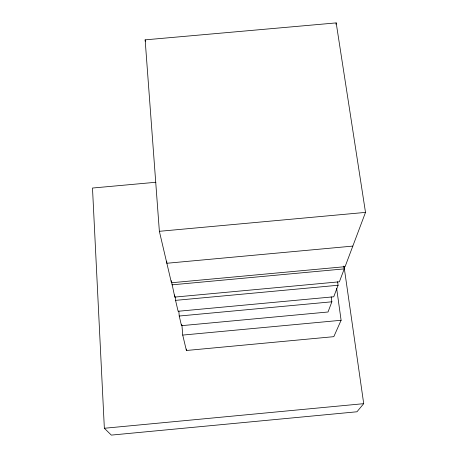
<?xml version="1.0" encoding="UTF-8"?>
<svg xmlns="http://www.w3.org/2000/svg" width="458" height="458" viewBox="0 0 458 458"><rect width="100%" height="100%" fill="white"/><g stroke="black" fill="none" stroke-linecap="round" stroke-linejoin="round"><path stroke-width="0.69" d="M335.92 24.291L336.183 22.9L145.146 39.857L159.367 231.313L171.429 282.763L345.08 266.676L365.507 212.392L336.183 22.9M331.18 296.847L331.861 301.805L328.025 311.995L181.488 325.672L179.227 316.026L178.832 311.051M337.592 281.727L338.084 285.26L333.75 296.784L178.11 311.274L175.551 300.362L175.277 296.801M343.844 266.052L344.25 268.88L339.389 281.802L174.784 297.087L171.75 282.712M336.664 288.471L341.101 320.279L333.813 336.67L186.4 350.49L182.719 335.084L181.923 325.111M344.015 266.293L363.715 403.67L356.954 411.776L111.323 435.1L104.355 428.264L92.493 188.038L155.886 182.267M104.355 428.264L363.715 403.67M179.227 316.026L331.861 301.805M182.719 335.084L341.101 320.279M159.367 231.313L365.507 212.392M352.826 246.095L166.855 263.264L166.695 261.123M171.916 284.847L344.25 268.88M175.551 300.362L338.084 285.26M145.146 39.857L145.386 41.249M186.286 349.065L186.4 350.49M181.374 324.247L181.488 325.672M174.618 294.946L174.784 297.087M171.263 280.634L171.429 282.763"/></g></svg>
